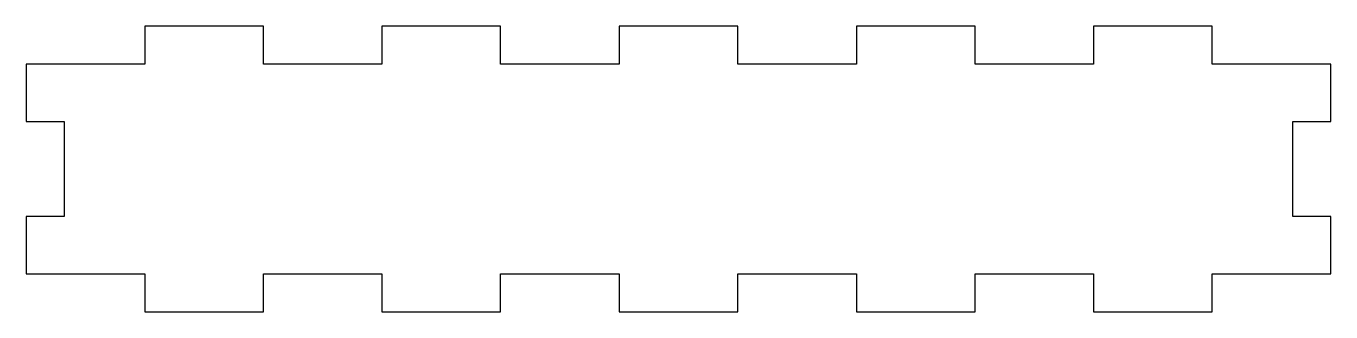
# Model space of a CAD drawing. Header units: millimetres. Extents: x 0 to 137, y 0 to 30.
import ezdxf

# ---------------------------------------------------------------- set-up
doc = ezdxf.new("R2010")
doc.units = ezdxf.units.MM
doc.layers.get('0').update_dxf_attribs({"linetype": 'CONTINUOUS'})

msp = doc.modelspace()

# ---------------------------------------------------------------- linework, layer by layer
msp.add_lwpolyline([(12.45, 26), (0, 26), (0, 20), (4, 20), (4, 10), (0, 10), (0, 4), (12.45, 4), (12.45, 0), (24.91, 0), (24.91, 4), (37.36, 4), (37.36, 0), (49.82, 0), (49.82, 4), (62.27, 4), (62.27, 0), (74.73, 0), (74.73, 4), (87.18, 4), (87.18, 0), (99.64, 0), (99.64, 4), (112.09, 4), (112.09, 0), (124.55, 0), (124.55, 4), (137, 4), (137, 10), (133, 10), (133, 20), (137, 20), (137, 26), (124.55, 26), (124.55, 30), (112.09, 30), (112.09, 26), (99.64, 26), (99.64, 30), (87.18, 30), (87.18, 26), (74.73, 26), (74.73, 30), (62.27, 30), (62.27, 26), (49.82, 26), (49.82, 30), (37.36, 30), (37.36, 26), (24.91, 26), (24.91, 30), (12.45, 30)], close=True)

doc.saveas('drawing.dxf')
